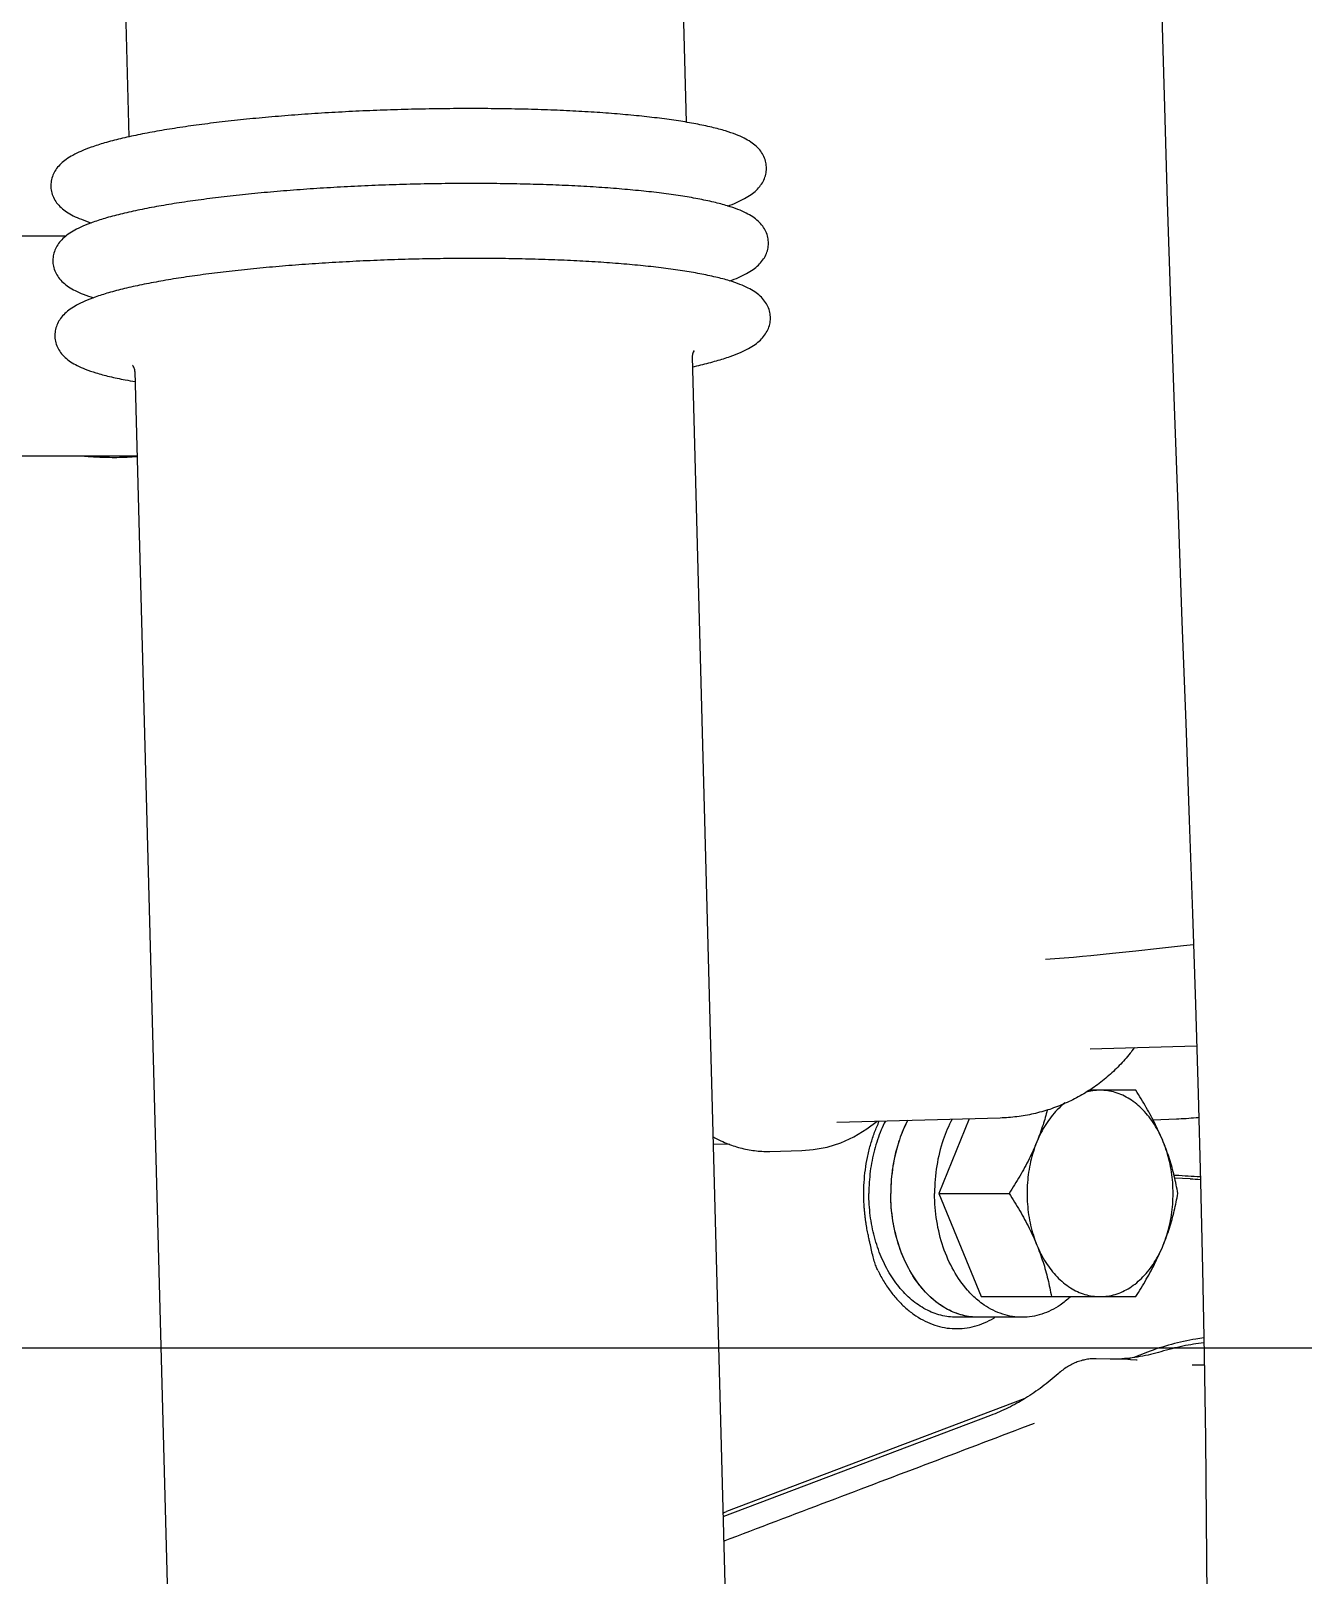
# Model space of a CAD drawing. Header units: millimetres. Extents: x 156850 to 204135, y 56350 to 74150.
# Drawn here: x 175160.2 to 175345, y 61649 to 61873.5 of the extents above; entities that cross this region are included whole.
import ezdxf

# ---------------------------------------------------------------- set-up
doc = ezdxf.new("R2010")
doc.units = ezdxf.units.MM
doc.header["$LTSCALE"] = 150
doc.layers.add('-----33 Equipment', color=5, linetype='Continuous')

# ---------------------------------------------------------------- blocks, each defined once
blk = doc.blocks.new('X-2F-PLAN$0$AUDIT_I_260115101451-0')
at = {"color": 0}
blk.add_lwpolyline([(-782.2705730775006, -829.0649295919993), (-795.5944315339002, -829.422143078199), (-809.3804922319005, -829.8336943609993), (-823.8352517438007, -830.3057501179992), (-839.126434305701, -830.8394039770992), (-854.8799974247013, -831.4104311783994), (-870.3667671147005, -831.982381209199), (-885.1253961571001, -832.5239349709991), (-899.2363133324006, -833.0300779173995), (-912.8349450106007, -833.498208986799), (-926.0518328535009, -833.9245003778988), (-939.0141153768, -834.3102456391989), (-951.8375613959006, -834.6531619099997), (-964.5205543397005, -834.9466572561987), (-976.9819509856006, -835.1884118975995), (-989.1354151849009, -835.3756888756989), (-1000.875716097801, -835.5053327557989), (-1012.085574091101, -835.5781205807989), (-1022.500000000001, -835.5999999999995)], dxfattribs=at)
blk = doc.blocks.new('X-2F-PLAN$0$A$C73FA2420')
at = {"color": 0, "linetype": 'Continuous'}
for p, q in [((2057.383702969295, 462.6858461265219), (2057.383702969295, 511.7866195837851)), ((2089.383702969295, 473.0165797829977), (2089.383702969295, 483.056861900026)), ((2069.682117677759, 463.0110563731869), (1665.249725932488, 452.3165432160022)), ((2127.097983937012, 464.5293193751131), (2103.788152705412, 463.9129313164158)), ((2071.823273725458, 382.0393610051251), (1667.390976378229, 371.3448503441759)), ((2129.239139984711, 383.5576240069931), (2105.929403151036, 382.9412384444731)), ((1917.954073030967, 338.7078935498139), (1903.225953340065, 377.5810972806066)), ((1957.430360212689, 379.0144388088956), (1957.370481345919, 376.5891082740854)), ((1920.412234215182, 333.7307798775146), (1903.995281726704, 377.0544343090151)), ((1956.348208151758, 370.7592761681881), (1956.471703959629, 366.1193014610908)), ((1961.193670920446, 337.3306206034031), (1960.563078283216, 361.0270756126847)), ((1950.233949000714, 346.2165026534931), (1935.233949000714, 340.0927782966173)), ((1961.07498322695, 341.7906689638039), (1950.233949000714, 346.2165026534931)), ((1950.233949000714, 346.2165026534931), (1950.233949000714, 335.991558965703)), ((1932.233949000714, 334.1104752958054), (1932.233949000714, 343.656416841899)), ((1935.233949000714, 340.0927782966173), (1935.233949000714, 317.6203858947847)), ((1926.081080590258, 318.7408156123129), (1926.204541150248, 323.3800228583277)), ((1965.233949000714, 317.6203858947847), (1965.233949000714, 324.3903061830788)), ((1971.265677078394, 324.21850770741), (1971.676665068255, 308.7743933630409)), ((1971.266109523713, 324.2022608857951), (1971.26621531893, 324.1982820319827)), ((1926.064359840937, 318.3883451328147), (1926.081055784016, 318.7402116379817)), ((1926.205753202899, 318.4419243641314), (1926.081829422619, 318.7689540627762)), ((1927.158178573474, 315.928513445775), (1926.408597163972, 317.9066275921068)), ((1961.019298436819, 311.7066415615263), (1960.873416785034, 315.0892466671066)), ((1952.361460026004, 309.6861088604201), (1952.459197914111, 311.9523889243137)), ((1925.345240728115, 309.4205808417173), (1925.298570390092, 307.6668020099751)), ((1925.345486765145, 309.4298606812954), (1925.345356214792, 309.4249206749955))]:
    blk.add_line(p, q, dxfattribs=at)
for points in [[(1956.471481178422, 366.1284536506282), (1956.600231332704, 364.4561393110198), (1956.981715124915, 362.4527685857029), (1957.609468508745, 360.4782169971149), (1958.482686559786, 358.546212280402), (1959.599248805549, 356.6730712156859), (1960.718425777624, 355.1893914461834)], [(1984.298340543173, 330.731338587997), (1984.387963356334, 329.3670043306774), (1984.486697797314, 328.0205734398915), (1984.595813059597, 326.6742846664274), (1984.713101548026, 325.3464117731783), (1984.826653242111, 324.1520213637268)], [(1984.826653964585, 324.1520126821124), (1985.146166360588, 320.9835362305748), (1985.500606091227, 317.6122039144975), (1985.874583976227, 314.1693286370137), (1986.266989757423, 310.6538384443847), (1986.429209565395, 309.2352346118423)], [(1926.017294864519, 317.3962822859758), (1926.021156106377, 317.5277422000072), (1926.06435937807, 318.3882983761723)], [(1970.954027738422, 318.1479590904783), (1971.403686939855, 317.7779604021925), (1971.437930624117, 317.745560753101)]]:
    blk.add_lwpolyline(points, dxfattribs=at)
for points, start_tangent, end_tangent in [([(2086.015777532826, 422.7469490090734), (2085.887089500669, 426.8107343727024), (2085.712593543227, 430.8482912564068), (2085.493343608803, 434.8337920185877), (2085.23062584945, 438.7417846198077), (2084.925925511634, 442.5475266170106), (2084.580871539307, 446.2273307170835), (2084.197181546013, 449.7586560422787), (2083.776594777126, 453.1201699313242), (2083.320579504129, 456.2931231193943), (2082.830099822371, 459.2611293874215), (2082.305071368348, 462.0108933816082), (2081.743306003977, 464.533258789219), (2081.135385232628, 466.8348436931265), (2080.508711379603, 468.793401018891), (2079.913400178077, 470.304733316123), (2079.337149017374, 471.4780628072913), (2078.751024544123, 472.4161034434801), (2078.119980115793, 473.1848806724884), (2077.414819938014, 473.8078241805197), (2076.647359661874, 474.2647333526984), (2075.816149103222, 474.5514950607903), (2074.962259035325, 474.6522344793775), (2074.097976588528, 474.5644949650159), (2073.246348163113, 474.2805832054), (2072.45893228671, 473.8124152856763), (2071.743944038055, 473.165917984792), (2071.122725703055, 472.3720081003266), (2070.56581544457, 471.412332383974), (2070.038271918776, 470.2222516494221), (2069.513352297829, 468.6973871755763), (2068.982419289416, 466.7256583074923), (2068.489897367079, 464.4118246745202), (2068.232844175887, 462.9748337605852)], (-0.02592236807300752, 0.9996639589549547), (-0.1658965130379184, -0.9861431675784378)), ([(2096.904993547476, 423.0348954405054), (2096.776305515319, 427.0986808040761), (2096.601809557877, 431.1362376877223), (2096.382559623453, 435.1217384500196), (2096.119841864216, 439.0297310511814), (2095.8151415264, 442.8354730483843), (2095.470087553957, 446.5152771485155), (2095.086397560663, 450.0466024737107), (2094.665810791776, 453.4081163626979), (2094.209795518778, 456.5810695508262), (2093.719315837021, 459.5490758187952), (2093.194287383114, 462.2988398129819), (2092.632522018626, 464.8212052205927), (2092.024601247394, 467.1227901245002), (2091.397927394137, 469.0813474503229), (2090.802616192726, 470.5926797473803), (2090.226365032024, 471.7660092387232), (2089.640240558772, 472.704049874912), (2089.009196130326, 473.4728271039203), (2088.30403595278, 474.0957706118934), (2087.536575676524, 474.5526797840139), (2086.705365117989, 474.8394414922222), (2085.851475050091, 474.9401809108094), (2084.987192603294, 474.8524413963896), (2084.135564177763, 474.5685296367737), (2083.34814830136, 474.1003617171082), (2082.633160052821, 473.453864416224), (2082.011941717821, 472.6599545315839), (2081.45503145922, 471.7002788154059), (2080.927487933426, 470.5101980806794), (2080.415364019922, 469.0271537096123)], (-0.02592236807270737, 0.9996639589549566), (-0.2933597057927917, -0.9560021354668597)), ([(2107.794209562126, 423.3228418718791), (2107.665521529969, 427.3866272355081), (2107.491025572526, 431.424184119096), (2107.271775638103, 435.4096848813933), (2107.009057878749, 439.3176774826134), (2106.70435754105, 443.1234194798162), (2106.359303568723, 446.8032235798892), (2105.975613575312, 450.3345489050844), (2105.555026806425, 453.6960627941298), (2105.099011533428, 456.8690159821999), (2104.608531851787, 459.8370222502272), (2104.083503397764, 462.5867862444138), (2103.521738033392, 465.1091516520246), (2102.913817261928, 467.4107365558739), (2102.287143408903, 469.3692938815802), (2101.691832207493, 470.8806261788122), (2101.11558104679, 472.0539556700969), (2100.529456573422, 472.9919963062857), (2099.898412145092, 473.7607735351776), (2099.19325196743, 474.3837170433253), (2098.42579169129, 474.8406262153876), (2097.594581132522, 475.127387923596), (2096.740691064741, 475.2281273421831), (2095.876408617827, 475.1403878278215), (2095.024780192412, 474.8564760682057), (2094.23736431601, 474.3883081484819), (2093.522376067354, 473.7418108474812), (2092.901157732471, 472.9479009630159), (2092.344247473869, 471.9882252467796), (2091.816703948192, 470.7981445121113), (2091.304580034455, 469.315100140986)], (-0.02592236807267198, 0.9996639589549547), (-0.2933597057935107, -0.956002135466698)), ([(2057.302753412747, 462.6830732331146), (2057.172515503713, 465.621333976509), (2057.237004279625, 468.4939535452868), (2057.37723607407, 470.6228143749759)], (-0.08262932239036404, 0.9965803505394442), (0.08010616611623166, 0.9967863372609683)), ([(2069.682117677759, 463.0110563731869), (2070.195990897017, 463.1077429230791), (2070.49418368726, 463.2582880498958), (2070.604109531618, 463.3483400800033)], (0.9996505600988735, 0.02643402528935503), (0.8208144016552334, 0.571194991249478)), ([(2070.374117559521, 381.9989220700227), (2070.651301413891, 380.8051050205249), (2071.259222185123, 378.5035201166174), (2071.88589603838, 376.5449627909111), (2072.481207239791, 375.0336304936791), (2073.057458400493, 373.8603010023944), (2073.643582873745, 372.9222603662056), (2074.274627302191, 372.1534831373137), (2074.979787479737, 371.5305396292242), (2075.747247755993, 371.0736304571037), (2076.578458314529, 370.7868687488954), (2077.432348382426, 370.6861293303082), (2078.296630829223, 370.773868844728), (2079.148259254755, 371.0577806042857), (2079.935675131157, 371.5259485240094), (2080.650663379813, 372.1724458250101), (2081.271881714812, 372.9663557094755), (2081.828791973297, 373.9260314257117), (2082.356335499091, 375.11611216038), (2082.881255119923, 376.6409766341094), (2083.412188128452, 378.6127055023098), (2083.904710050789, 380.9265391352237), (2084.337869149516, 383.4573171479278), (2084.721608858905, 386.2131789143896), (2085.05899215769, 389.1858454119065), (2085.350986751379, 392.3624649107805), (2085.597585269366, 395.7269165104954), (2085.798354949104, 399.2606146709295), (2085.952702356153, 402.9423228551168), (2086.060105647426, 406.7495611091144), (2086.120183745748, 410.658685380884), (2086.132749393582, 414.6449797798996), (2086.097848597099, 418.6830060374923), (2086.015777532826, 422.7469490090734)], (0.2178056119709866, -0.9759921697400916), (-0.02592236807243309, 0.9996639589549681)), ([(2082.860115633579, 376.5970787539845), (2083.370423254441, 375.321576925111), (2083.946674415143, 374.1482474338263), (2084.532798888511, 373.2102067975793), (2085.163843316725, 372.4414295686292), (2085.869003494503, 371.8184860605979), (2086.636463770643, 371.3615768884774), (2087.467674329295, 371.0748151803273), (2088.321564397193, 370.9740757616819), (2089.18584684399, 371.0618152761017), (2090.037475269521, 371.3457270357176), (2090.824891145923, 371.8138949553831), (2091.539879394462, 372.4603922563838), (2092.161097729462, 373.2543021409074), (2092.718007987947, 374.2139778570854), (2093.245551513741, 375.4040585918119), (2093.770471134689, 376.9289230654831), (2094.301404143218, 378.9006519336835), (2094.793926065438, 381.2144855665974), (2095.227085164166, 383.7452635793015), (2095.610824873555, 386.5011253458215), (2095.94820817234, 389.4737918432802), (2096.240202766028, 392.6504113422125), (2096.486801284016, 396.0148629419273), (2096.687570963753, 399.5485611021868), (2096.841918370919, 403.2302692864905), (2096.949321662076, 407.0375075404881), (2097.009399760514, 410.9466318123159), (2097.021965408232, 414.9329262112151), (2096.987064611749, 418.9709524689242), (2096.904993547476, 423.0348954405054)], (0.3434564374716595, -0.939168608695809), (-0.02592236807310439, 0.9996639589549698)), ([(2093.749331648229, 376.8850251854165), (2094.25963926909, 375.6095233564265), (2094.835890429793, 374.4361938652), (2095.422014903044, 373.4981532290112), (2096.053059331491, 372.729376000003), (2096.758219509036, 372.1064324920299), (2097.525679785409, 371.6495233197929), (2098.356890343945, 371.362761611701), (2099.210780411842, 371.2620221931138), (2100.075062858639, 371.3497617074754), (2100.92669128417, 371.6336734670913), (2101.714107160573, 372.1018413868151), (2102.429095409228, 372.7483386876993), (2103.050313744228, 373.5422485722811), (2103.607224002713, 374.5019242885173), (2104.134767528507, 375.6920050231274), (2104.659687149222, 377.216869496915), (2105.190620157868, 379.1885983649991), (2105.683142080205, 381.5024319980294), (2106.116301178816, 384.033210010617), (2106.500040888321, 386.7890717771952), (2106.83742418699, 389.7617382747121), (2107.129418780678, 392.9383577735862), (2107.376017298666, 396.302809373301), (2107.57678697852, 399.8365075336187), (2107.731134385569, 403.5182157179224), (2107.838537676726, 407.3254539719201), (2107.898615775164, 411.2345782436896), (2107.911181422882, 415.2208726425888), (2107.876280626515, 419.2588989002979), (2107.794209562126, 423.3228418718791)], (0.3434564374714497, -0.9391686086957761), (-0.02592236807308939, 0.9996639589549368)), ([(2072.752381196828, 381.7746893868898), (2072.747220679768, 381.7747426084243), (2072.64438774786, 381.837131092092), (2072.339345147484, 381.9706376988906), (2071.823273725458, 382.0393610051251)], (-0.88855311080318, -0.4587737667718913), (-0.999650560098349, -0.02643402532757683)), ([(1899.701521027135, 377.4878764823079), (1905.505661553936, 362.1990245507914), (1916.854634731193, 332.3048530707019)], (0.3549130130443196, -0.9348993278272343), (0.3549151722336588, -0.9348985081378334)), ([(1903.739624309819, 377.5966898537008), (1903.781709939591, 377.5197833842249), (1903.995281726704, 377.0544343090151)], (0.4880492047428573, -0.8728161168043529), (0.3543493200529876, -0.9351131265137229)), ([(1958.485913916957, 379.0591626532841), (1957.873755870503, 377.8718123001745), (1957.080002935836, 375.848761191126), (1956.569769232185, 373.772331236396), (1956.350869629998, 371.6516800653771), (1956.348259140854, 370.759270440205)], (-0.4910271597731023, -0.8711442638078416), (0.02664063423490606, -0.9996450753179158)), ([(1942.212287719245, 356.0420147153782), (1942.433411778416, 356.0903116574045), (1942.666852675029, 356.1434251824976), (1942.902805862483, 356.1977916429169), (1943.153809956159, 356.255474733829), (1943.439952852321, 356.3203112072079), (1943.753827280714, 356.389667948999), (1944.096234027413, 356.4626811177004), (1944.4699529754, 356.5387489650748), (1944.8770550841, 356.6169063763227), (1945.319701196509, 356.6959843828809), (1945.800200212165, 356.7745958900778), (1946.320473802625, 356.8510155449039), (1946.882330035209, 356.9232372990809), (1947.487493792665, 356.9889705490205), (1948.137522839825, 357.0456218395848)], (0.9786206150528278, 0.2056737508650348), (0.9971205141814693, 0.07583323940035096)), ([(1948.137522839825, 357.0456218395848), (1949.984460079926, 357.1221950878971), (1951.840262979036, 357.0713140001753), (1953.67771239602, 356.8932704508188), (1955.474891939783, 356.5912271327106), (1957.22921571054, 356.1656125704176), (1958.919049864868, 355.6205834086868), (1960.519925195607, 354.9645293881185)], (0.99712159556334, 0.07581901912756037), (0.9095130247510084, -0.4156754236282178)), ([(1938.995591065846, 355.0584520869888), (1937.371577662998, 354.1652906867093), (1935.888514757622, 353.1569950290141), (1934.562633264577, 352.0446025365964), (1933.40846072766, 350.8403015770018), (1932.438643293804, 349.5572875487851), (1931.663807150559, 348.2096183017129), (1931.092442095978, 346.812060105789), (1930.730808516615, 345.3799258589279), (1930.582868793863, 343.9289073051768), (1930.650243887329, 342.4749031022075), (1930.932195575326, 341.0338446209207), (1931.425634542946, 339.6215213870746), (1932.125154231326, 338.2534080779878), (1932.224892377038, 338.0892194639891)], (-0.8969871765724715, -0.4420565631962207), (0.5258767695316977, -0.8505607698846511)), ([(1932.233965032618, 343.656416841899), (1932.252073802869, 344.2274529059068), (1932.396853288868, 345.3649273872143), (1932.685246581328, 346.488645946316), (1933.114931707387, 347.5895610618754), (1933.682449094718, 348.6588088129065), (1934.383229427272, 349.6877802450908), (1935.211630433681, 350.6681906856247), (1936.160982316243, 351.5921464459971), (1937.223641451797, 352.4522083777119), (1938.391051933751, 353.2414517677971), (1939.653814459336, 353.9535220926045), (1941.001762007363, 354.5826861804817), (1942.424041696591, 355.1238783721928), (1943.909202167182, 355.5727413065033), (1945.445285780472, 355.9256610028096), (1947.019924894325, 356.1797959593823), (1948.620441440376, 356.3331000308972), (1950.233949000714, 356.3843389031827)], (0, 0.9999999999998691), (1.000000000000022, 0)), ([(1938.995591065846, 355.0584520869888), (1939.641963185277, 355.3391543655307), (1940.396473874454, 355.5945464231772), (1941.253790895105, 355.8259709710837), (1942.212287719245, 356.0420147153782)], (0.8969816490554487, 0.4420677790319751), (0.9786342930088091, 0.2056086587349703)), ([(1960.751671563252, 353.9854419173789), (1959.466135993949, 354.5826861804817), (1958.043856304721, 355.1238783721928), (1956.558695834014, 355.5727413065033), (1955.022612220841, 355.9256610028096), (1953.447973107104, 356.1797959593823), (1951.847456560819, 356.3331000308972), (1950.233949000714, 356.3843389031827)], (-0.8911460435515559, 0.4537165734926873), (-1.000000000000091, 0)), ([(1960.519925195607, 354.9645293881185), (1960.728175824624, 354.8679629429244)], (0.9095071699554336, -0.4156882338949045), (0.9048789941742055, -0.425668892334117)), ([(1932.233965032618, 340.4744363264763), (1932.252073802869, 341.0454723904841), (1932.396853288868, 342.1829468719079), (1932.685246581328, 343.3066654308932), (1933.114931707387, 344.4075805466273), (1933.682449094718, 345.4768282976002), (1934.383229427272, 346.5057997297845), (1935.211630433681, 347.4862101703184), (1936.160982316243, 348.4101659305743), (1937.223641451797, 349.2702278622892), (1938.391051933751, 350.0594712523744), (1939.653814459336, 350.7715415771818), (1941.001762007363, 351.4007056651753), (1942.424041696591, 351.9418978568865), (1943.909202167182, 352.3907607910805), (1945.445285780472, 352.7436804875033), (1947.019924894325, 352.997815444076), (1948.620441440376, 353.1511195155908), (1950.233949000714, 353.2023583878763)], (0, 0.9999999999998691), (1.000000000000022, 0)), ([(1932.685246581328, 343.3066654308932), (1934.016509378329, 345.996874741686), (1936.160982316243, 348.4101659305743), (1939.01113256719, 350.4255265005049), (1942.424041696591, 351.9418978568865), (1946.228572189459, 352.8832428082242), (1950.233949000714, 353.2023583878763)], (0.3067901584352932, 0.951777179116672), (0.9999999999999628, 0)), ([(1954.080367102637, 352.9083647591178), (1953.447973107104, 352.997815444076), (1951.847456560819, 353.1511195155908), (1950.233949000714, 353.2023583878763)], (-0.9882487148323063, 0.1528544328204354), (-1.000000000000091, 0)), ([(1960.861910633626, 350.7469396676752), (1958.043856304721, 351.9418978568865), (1954.239325811854, 352.8832428082242), (1950.233949000714, 353.2023583878763)], (-0.8881478967583235, 0.4595577368335604), (-0.9999999999999845, 0)), ([(1954.394188503735, 352.8577415326145), (1954.080367102637, 352.9083647591178)], (-0.9861831514875974, 0.1656586602727322), (-0.9882487148472939, 0.1528544327154202)), ([(1960.836771059316, 350.7598669120925), (1960.81408354186, 350.7715415771818), (1959.466135993949, 351.4007056651753), (1958.043856304721, 351.9418978568865), (1956.558695834014, 352.3907607910805), (1955.022612220841, 352.7436804875033), (1954.394188503735, 352.8577415326145)], (-0.8888744177582497, 0.458150924293787), (-0.9861831514925625, 0.1656586602409992)), ([(1934.710576161975, 340.5536800699774), (1936.160982316243, 342.0462049000198), (1939.01113256719, 344.0615654697758), (1942.424041696591, 345.5779368262156), (1946.228572189459, 346.5192817774951), (1950.184706573025, 346.8383498283802)], (0.6387623663752229, 0.769404080638287), (0.9999981366694345, 0.001930455302829754)), ([(1950.184706573025, 346.8383498283802), (1950.233949000714, 346.8383973572054)], (0.9999981366775017, 0.001930454671945254), (1.000000000005313, 0)), ([(1950.283191428171, 346.8383498283802), (1950.233949000714, 346.8383973572054)], (-0.9999981366682559, 0.001930454674146774), (-0.9999999999960757, 0)), ([(1961.028102789191, 344.2959449691116), (1958.043856304721, 345.5779368262156), (1954.239325811854, 346.5192817774951), (1950.283191428171, 346.8383498283802)], (-0.8835717870081179, 0.4682957369048626), (-0.9999981366694154, 0.001930455303202972)), ([(1932.233949000714, 340.4744363264763), (1932.685246581328, 343.3066654308932)], (0, 1.00000000000002), (0.3067901584366542, 0.9517771791161983)), ([(1932.233949000714, 334.1104752958054), (1932.685246581328, 336.9427044002805), (1934.016509378329, 339.6329137110151), (1934.710576161975, 340.5536800699774)], (0, 1.000000000000015), (0.6387623663730921, 0.7694040806397622)), ([(1924.030748269521, 328.889137150778), (1923.045737857232, 330.0392022664892), (1922.122747481917, 331.2148064310895), (1921.263135509216, 332.4141956458916), (1920.468114502379, 333.6356380644138), (1919.738784311689, 334.8773961164989), (1919.07609826792, 336.1378077531117), (1918.480922090705, 337.4152181133977), (1917.954073030967, 338.7078935498139)], (-0.6662389990120273, 0.7457382893449527), (-0.3542990373093202, 0.9351321789788738)), ([(1970.954031924484, 318.147951336985), (1970.605998551589, 318.4207976629841), (1968.811391302384, 319.9993630020763), (1967.167415074771, 321.7511497379164), (1965.690029581659, 323.6649503937806), (1964.415086840512, 325.692633958708), (1963.33444093354, 327.8445326964138), (1962.456155376276, 330.118137216894), (1961.805269711302, 332.4562906874926), (1961.380733376252, 334.8701191312866), (1961.193670920446, 337.3306206034031)], (-0.7924032877371125, 0.6099975652273357), (-0.02660188438065149, 0.9996461072536856)), ([(1950.233949000714, 335.991558965703), (1947.711600437993, 334.4486429035314), (1945.20231812133, 333.0996313887299), (1942.733949000714, 331.9823533322779)], (-0.8407600613580174, -0.5414079046573429), (-0.9258200997704998, -0.3779644730143332)), ([(1957.733949000714, 331.9823533322779), (1955.265579879982, 333.0996313887299), (1952.756297563319, 334.4486429035314), (1950.233949000714, 335.991558965703)], (-0.925820099770513, 0.3779644730143291), (-0.8407600613578801, 0.5414079046573018)), ([(1935.162269107415, 327.151781063294), (1934.016509378329, 328.588036880712), (1932.685246581328, 331.2782461913885), (1932.233949000714, 334.1104752958054)], (-0.6784970889585017, 0.7346030902975997), (0, 1.00000000000002)), ([(1957.733949000714, 331.9823533322779), (1954.8688774287, 332.8843194848741), (1951.801516778767, 333.3452911311178), (1948.665920337662, 333.3452568809735), (1945.599059199099, 332.8843283586903), (1942.733948997455, 331.9823533309973)], (-0.9258200997723103, 0.3779644730100278), (-0.9258200997722296, -0.3779644730100583)), ([(1942.733948997455, 331.9823533309973), (1940.204272123985, 330.6836413916899), (1938.099960559863, 329.0324032728095), (1936.529890986625, 327.10946861509), (1935.559701350983, 324.9952271576039), (1935.233949000714, 322.7967667994089)], (-0.9258200997740798, -0.3779644730054416), (0, -1.000000000000029)), ([(1942.733949000714, 331.9823533322779), (1940.265579879982, 331.084216441086), (1937.756297563319, 330.3844075239031), (1935.233949000714, 329.8678346087108)], (-0.9258200997742092, -0.3779644730052861), (-0.9854382887414409, -0.1700334645951271)), ([(1963.386641041841, 327.8960674696136), (1962.369416190777, 329.0309642623761), (1960.271163206198, 330.6788455516216), (1957.733949000714, 331.9823533322779)], (-0.6128406793352864, 0.7902064931092538), (-0.925820099772934, 0.3779644730084578)), ([(1962.351436010795, 330.4726518339012), (1960.20231812133, 331.084216441086), (1957.733949000714, 331.9823533322779)], (-0.9700410263731644, 0.2429411598572374), (-0.9258200997732959, 0.3779644730074592)), ([(1926.20453292341, 323.380022881378), (1926.201444335282, 323.8486496288097), (1926.129973469651, 324.6090905730962), (1925.97667666187, 325.36323665292), (1925.742483531823, 326.1067008571117), (1925.428768415004, 326.8351626091171), (1925.03734084079, 327.5444484733162), (1924.570405759383, 328.2304985017981), (1924.030748269521, 328.889137150778)], (0.02658003408054872, 0.9996466884797762), (-0.6662389990096368, 0.7457382893473338)), ([(1965.233949000714, 322.7967667942867), (1964.939380560885, 324.8881651149131)], (0, 0.9999999999999893), (-0.2728735474540177, 0.9620499088404063)), ([(1927.23063424672, 313.9547997388872), (1926.514878983609, 316.9735366156092), (1926.167340589687, 320.0247163971071), (1926.131904791808, 321.3344143074937)], (-0.2872943077049425, 0.9578423569462778), (-0.001149604687899793, 0.999999339204355)), ([(1935.233949000714, 322.7967667994089), (1935.561814812128, 320.5912647729274), (1936.530725537683, 318.4827392863808), (1938.098481810535, 316.5625693313195), (1940.19673479523, 314.914688042074), (1942.733949000714, 313.6111802614178)], (0, -1.000000000000026), (0.9258200997712601, -0.3779644730125828)), ([(1957.733949003741, 313.6111802626983), (1960.263625877327, 314.9098922020057), (1962.367937441333, 316.5611303208862), (1963.938007014804, 318.484064978722), (1964.908196650329, 320.5983064360917), (1965.233949000714, 322.7967667942867)], (0.925820099774184, 0.3779644730054091), (0, 1.000000000000024)), ([(1935.233949000714, 317.6203858947847), (1937.756297563319, 316.0774698327295), (1940.265579879982, 314.7284583178116), (1942.733949000714, 313.6111802614178)], (0.8407600613578513, -0.5414079046573518), (0.9258200997704068, -0.3779644730142788)), ([(1957.733949000714, 313.6111802614178), (1960.20231812133, 314.7284583178116), (1962.711600437993, 316.0774698327295), (1965.233949000714, 317.6203858947847)], (0.9258200997703936, 0.3779644730142829), (0.8407600613579884, 0.5414079046573348)), ([(1942.733949000714, 313.6111802614178), (1945.20231812133, 312.7130433702841), (1947.711600437993, 312.0132344531012), (1950.233949000714, 311.4966615377925)], (0.9258200997740784, -0.3779644730052591), (0.9854382887415725, -0.1700334645951268)), ([(1942.733949000714, 313.6111802614178), (1945.599020572612, 312.7092141088215), (1948.666381222545, 312.2482424625778), (1951.80197766365, 312.2482767127221), (1954.868838802213, 312.7092052350054), (1957.733949003741, 313.6111802626983)], (0.9258200997722454, -0.3779644730100344), (0.9258200997721651, 0.377964473010065)), ([(1950.233949000714, 311.4966615377925), (1952.756297563319, 312.0132344531012), (1955.265579879982, 312.7130433702841), (1957.733949000714, 313.6111802614178)], (0.9854382887415091, 0.1700334645951079), (0.9258200997742128, 0.3779644730052285)), ([(1952.906910215621, 312.0554792153998), (1952.890759742004, 311.7723828618764)], (-0.05716504169496572, -0.998364741969797), (-0.05675003881501724, -0.9983884179488395))]:
    blk.add_spline(points, degree=3, dxfattribs=dict(at, start_tangent=start_tangent, end_tangent=end_tangent))
for points, knots in [([(1929.246976641938, 307.7376016797498), (1929.1959903182, 308.1159535030019), (1928.957718583057, 309.6932252926053), (1928.350807454204, 312.4544707462774), (1927.593455433031, 314.7798359062872), (1927.158178573474, 315.928513445775)], [14.60117836001505, 14.60117836001505, 14.60117836001505, 14.60117836001505, 15.74600793032633, 19.38408803062311, 23.06923854422393, 23.06923854422393, 23.06923854422393, 23.06923854422393]), ([(1928.525791664375, 307.7236104859039), (1928.406368699973, 308.7402213342721), (1928.067745023523, 310.8390118328971), (1927.546713021467, 312.9009896548232), (1927.23063424672, 313.9547997388872)], [5.08666837463625, 5.08666837463625, 5.08666837463625, 5.08666837463625, 8.156398506386573, 11.45697320884597, 11.45697320884597, 11.45697320884597, 11.45697320884597]), ([(1961.246601021267, 308.4744857106125), (1961.234331518994, 308.6002220545197), (1961.132820275263, 309.675635863503), (1961.060392751126, 310.7537743860157), (1961.019298436702, 311.7066415640875)], [5.368701083787009, 5.368701083787009, 5.368701083787009, 5.368701083787009, 5.74766354408356, 8.608922255888992, 8.608922255888992, 8.608922255888992, 8.608922255888992])]:
    blk.add_open_spline(points, degree=3, knots=knots, dxfattribs=at)
for points in [[(1952.890759742004, 311.7723828618764), (1952.823937588488, 310.596798398532), (1952.756936326739, 309.4212240941706), (1952.689707334968, 308.2456628132495)], [(1952.361460026121, 309.6861088623991), (1952.340584694175, 309.202065781923), (1952.313646706869, 308.7182124611572), (1952.280678131385, 308.2347248197766)]]:
    blk.add_open_spline(points, degree=3, dxfattribs=at)
at = {"color": 0}
blk.add_blockref('X-2F-PLAN$0$AUDIT_I_260115101451-0', (2903.733949000714, 1142.877610281867), dxfattribs=at)
blk = doc.blocks.new('X-2F-PLAN$0$zw$C47F')
at = {"layer": '-----33 Equipment'}
blk.add_line((4825.855062095216, 2236.297062433208), (4825.855062095216, 1136.297062433208), dxfattribs=at)
blk.add_blockref('X-2F-PLAN$0$A$C73FA2420', (2898.048655769322, 848.0194521513768), dxfattribs=at)

msp = doc.modelspace()

# ---------------------------------------------------------------- block references
at = {"layer": '-----33 Equipment', "rotation": 90.00000000000001}
msp.add_blockref('X-2F-PLAN$0$zw$C47F', (176486.2969182868, 56856.21575695537), dxfattribs=at)

doc.saveas('drawing.dxf')
